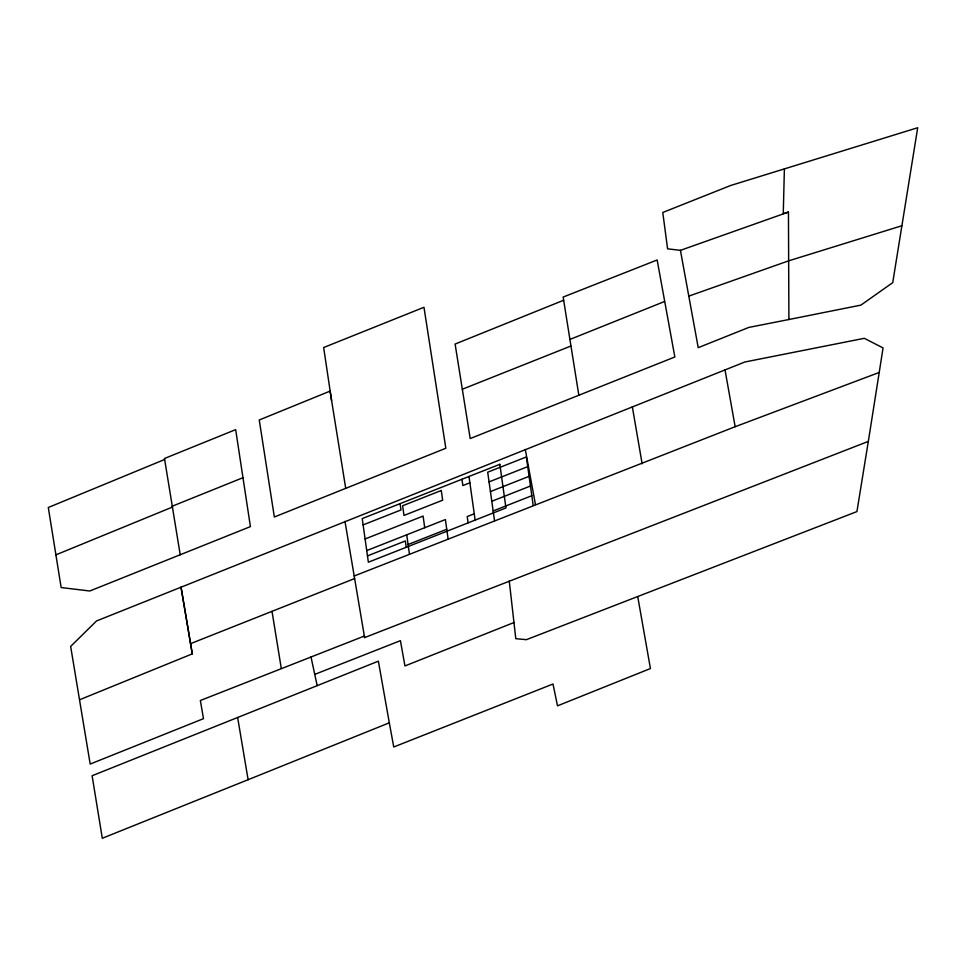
<?xml version="1.0" encoding="UTF-8"?>
<svg xmlns="http://www.w3.org/2000/svg" width="966" height="966" viewBox="0 0 966 966"><rect width="100%" height="100%" fill="white"/><g stroke="black" fill="none" stroke-linecap="round" stroke-linejoin="round"><path stroke-width="1.45" d="M784.392 168.905L783.257 213.679L788.449 212.061L788.908 319.517L748.831 327.414L698.225 347.663L680.426 250.351L667.591 248.83L662.773 212.484L730.646 185.496L917.7 127.729L892.729 282.64L860.923 305.111L788.908 319.517M879.217 372.453L883.057 347.929L864.304 338.317L744.858 361.996L96.528 620.957L70.651 646.423L90.188 764.046L203.476 718.668L200.36 700.507L364.339 636.051L364.605 637.584L868.325 441.39L879.217 372.453L735.15 426.718L354.196 575.99L364.605 637.584M868.325 441.39L856.927 511.582L526.398 639.673L515.796 638.683L509.251 580.928M164.643 459.49L48.3 507.5L61.16 587.557L89.79 590.999L250.411 526.615L235.668 429.641L164.486 458.488L180.219 554.798M192.282 653.873L181.04 587.207L192.282 653.873L79.671 699.722M55.895 554.858L172.419 507.078L172.286 506.196L242.937 477.711M563.649 300.245L455.107 344.053L470.2 438.552L674.848 356.985L657.146 259.975L563.154 297.069L578.839 395.263M248.117 779.707L389.31 722.822L378.37 661.167L92.108 775.746L102.299 838.271L248.117 779.707L237.636 717.472M569.783 339.489L664.536 301.513M345.719 488.349L274.344 517.015L259.25 419.993L330.094 391.109L345.719 488.349L445.833 448.26L423.977 307.285L323.646 347.531L331.567 400.467M462.328 389.238L570.809 346.07M513.972 622.527L404.947 665.948L400.419 640.663L314.747 674.389L317.174 685.631M190.519 643.67L354.631 578.562M363.119 524.9L400.975 509.963L400.093 503.648M469.887 482.795L462.847 485.56L461.953 479.257M489.062 481.889L527.726 466.638M365.1 538.968L423.096 516.086L424.726 527.714M490.426 491.573L529.09 476.335M366.73 550.584L445.386 519.563L448.115 538.943M491.791 501.269L530.455 486.019M367.478 555.897L405.346 540.972L406.239 547.287M474.246 513.791L467.206 516.568L468.099 522.884M408.087 544.51L446.751 529.259M493.155 510.954L531.819 495.703M680.426 250.351L788.449 212.061M688.77 296.139L788.594 260.856L901.882 225.754M310.98 656.832L314.747 674.389M525.299 449.504L535.442 504.506M389.31 722.822L393.742 746.984L552.999 684.013L557.503 705.832L650.432 668.544L637.753 596.71M725.019 369.893L735.15 426.718M632.344 406.843L642.136 463.813M344.971 521.362L354.196 575.99M272.014 611.333L281.287 668.46M533.184 505.387L526.361 456.954L487.697 472.205L494.52 520.638M468.993 476.48L475.139 520.106M406.722 534.814L409.451 554.194M499.82 464.32L362.226 518.585L368.372 562.212L505.967 507.947L499.82 464.32M441.293 490.499L402.629 505.749L403.993 515.446L442.657 500.195L441.293 490.499"/></g></svg>
